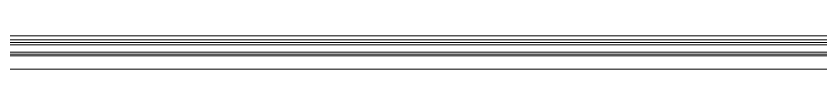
# Model space of a CAD drawing. Extents: x -2749 to 11890, y 0 to 8245.
# Drawn here: x 1875.3 to 2007.6, y 3213.5 to 3219 of the extents above; entities that cross this region are included whole.
import ezdxf

# ---------------------------------------------------------------- set-up
doc = ezdxf.new("R2010")
doc.units = 0
doc.header["$MEASUREMENT"] = 0
for name, color, linetype, lineweight in [('06D', 9, 'Continuous', 9), ('10', 9, 'Continuous', 9), ('15', 9, 'Continuous', 9)]:
    doc.layers.add(name, color=color, linetype=linetype, lineweight=lineweight)

# ---------------------------------------------------------------- blocks, each defined once
blk = doc.blocks.new('p-kayar kapı tek kanat')
at = {"layer": '06D'}
for points in [[(245.39, -6), (-270.42, -6)], [(-270.42, -11.5), (245.39, -11.5)]]:
    blk.add_lwpolyline(points, dxfattribs=at)
at = {"layer": '15'}
for points in [[(246.59, -8.8), (-271.84, -8.8), (-271.84, -8.2), (246.59, -8.2)], [(246.59, -10.8), (246.59, -10), (-271.84, -10), (-271.84, -10.8)]]:
    blk.add_lwpolyline(points, close=True, dxfattribs=at)
for points in [[(-271.84, -8.5), (246.59, -8.5)], [(-271.84, -10.4), (246.59, -10.4)]]:
    blk.add_lwpolyline(points, dxfattribs=at)

msp = doc.modelspace()

# ---------------------------------------------------------------- block references
at = {"layer": '10', "rotation": 180}
msp.add_blockref('p-kayar kapı tek kanat', (2040.06, 3207.49), dxfattribs=at)

doc.saveas('drawing.dxf')
